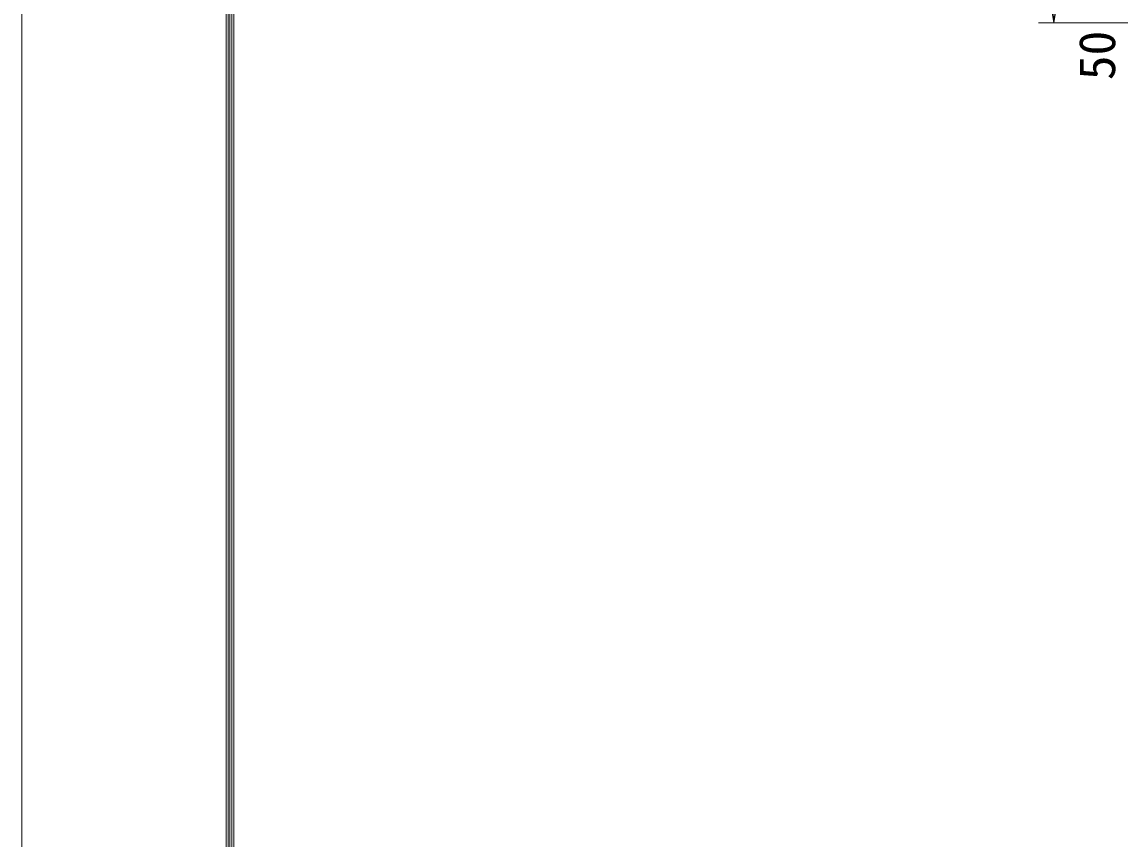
# Model space of a CAD drawing. Units: millimetres, scale not verified. Extents: x -6300 to 6300, y -4455 to 4455.
# Drawn here: x -6300 to -4122, y -2475 to -854 of the extents above; entities that cross this region are included whole.
import ezdxf
from ezdxf.enums import TextEntityAlignment as Align

# ---------------------------------------------------------------- set-up
doc = ezdxf.new("R2010")
doc.units = ezdxf.units.MM
doc.header["$LTSCALE"] = 30
for name, color, linetype, lineweight in [('0-1_D-TTL', 7, 'Continuous', 9), ('0-6_D-STR-DIM', 7, 'Continuous', 9), ('0-7_0', 7, 'Continuous', 9)]:
    doc.layers.add(name, color=color, linetype=linetype, lineweight=lineweight)
doc.styles.add('ＭＳ ゴシック', font='')
doc.styles.get('ＭＳ ゴシック').set_extended_font_data('MS Gothic')

# ---------------------------------------------------------------- blocks, each defined once
blk = doc.blocks.new('_Open')
at = {"layer": '0-7_0'}
blk.add_line((-30, 5), (0, 0), dxfattribs=at)
blk.add_lwpolyline([(-30, -5), (0, 0), (-30, 0)], dxfattribs=at)

msp = doc.modelspace()

# ---------------------------------------------------------------- linework, layer by layer
at = {"layer": '0-1_D-TTL', "color": 2, "lineweight": 18}
msp.add_lwpolyline([(-6300.14, 4455), (6299.86, 4455), (6299.86, -4455), (-6300.14, -4455)], close=True, dxfattribs=at)
at = {"layer": '0-1_D-TTL'}
for points in [[(-5895.14, 4125), (5894.86, 4125), (5894.86, -4125), (-5895.14, -4125)], [(-5891.39, 4121.25), (5891.11, 4121.25), (5891.11, -4121.25), (-5891.39, -4121.25)], [(-5887.64, 4117.5), (5887.36, 4117.5), (5887.36, -4117.5), (-5887.64, -4117.5)], [(-5883.89, 4113.75), (5883.61, 4113.75), (5883.61, -4113.75), (-5883.89, -4113.75)], [(-5880.14, 4110), (5879.86, 4110), (5879.86, -4110), (-5880.14, -4110)]]:
    msp.add_lwpolyline(points, close=True, dxfattribs=at)
at = {"layer": '0-6_D-STR-DIM'}
msp.add_line((-3713.51, -856.16), (-4283.51, -856.16), dxfattribs=at)

# ---------------------------------------------------------------- block references
at = {"layer": '0-6_D-STR-DIM', "xscale": 2, "yscale": 2, "rotation": 270}
msp.add_blockref('_Open', (-4253.51, -856.16), dxfattribs=at)

# ---------------------------------------------------------------- texts
at = {"layer": '0-6_D-STR-DIM', "style": 'ＭＳ ゴシック'}
msp.add_text('50', height=72.14, rotation=90, dxfattribs=at).set_placement((-4109.96, -969.99), align=Align.BOTTOM_LEFT)

doc.saveas('drawing.dxf')
